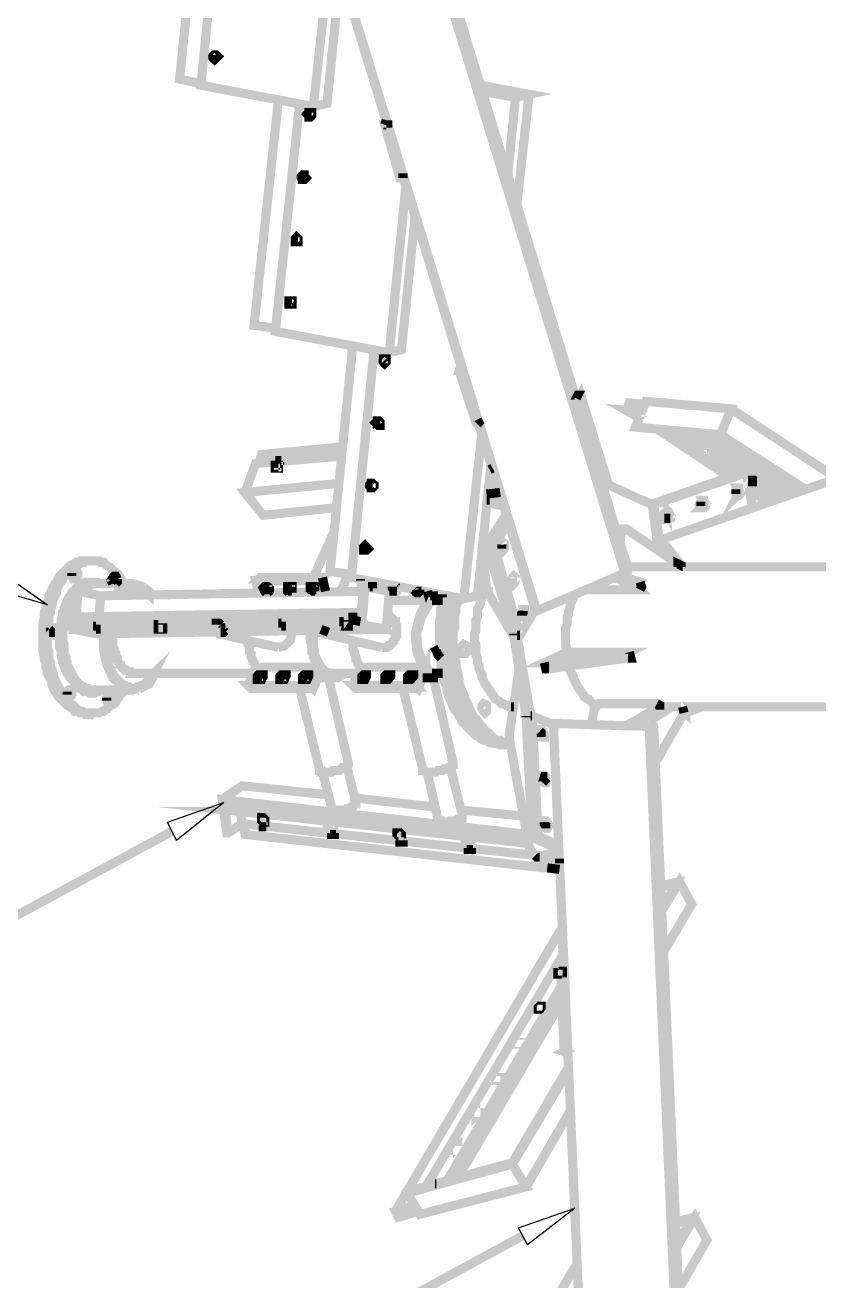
# Model space of a CAD drawing. Extents: x 0.1 to 11.6, y 0.3 to 16.2.
# Drawn here: x 3.926 to 4.796, y 5.844 to 7.221 of the extents above; entities that cross this region are included whole.
import ezdxf

# ---------------------------------------------------------------- set-up
doc = ezdxf.new("R2010")
doc.units = 0
doc.header["$MEASUREMENT"] = 0

msp = doc.modelspace()

# ---------------------------------------------------------------- linework, layer by layer
at = {"color": 0, "const_width": 0.01}
for points in [[(4.58333, 6.62001), (4.48665, 6.57835), (3.97, 8.26665)], [(4.48665, 6.57835), (4.48503, 6.58003), (3.97, 8.26665)], [(4.33501, 7.43164), (4.58333, 6.62001), (4.58501, 6.62001), (4.58664, 6.62169), (4.58664, 6.62332), (4.58664, 6.625), (4.34, 7.43332)], [(4.11833, 7.15668), (4.095, 7.16168), (4.12001, 7.40831)], [(4.24164, 7.13167), (4.11833, 7.155), (4.14333, 7.405)], [(4.27165, 7.28168), (4.25667, 7.13499), (4.24164, 7.13167), (4.26167, 7.31332)], [(4.13499, 7.18332), (4.13499, 7.185), (4.13336, 7.185), (4.13336, 7.18668), (4.13336, 7.18832)], [(4.13667, 7.185), (4.13336, 7.18668)], [(4.42503, 7.155), (4.47835, 7.14501), (4.46332, 7.14165), (4.42665, 7.14833)], [(4.47835, 7.14501), (4.465, 7.02501)], [(4.19997, 6.88835), (4.17665, 6.89165), (4.20335, 7.13835)], [(4.32497, 6.86165), (4.19997, 6.88499), (4.22667, 7.13499)], [(4.46332, 7.14165), (4.45503, 7.05664)], [(4.23833, 7.12001), (4.23833, 7.12169), (4.23665, 7.12169), (4.23665, 7.12332), (4.23665, 7.125), (4.23833, 7.125)], [(4.24001, 7.12169), (4.23665, 7.12169)], [(4.32167, 7.11664), (4.31999, 7.11165)], [(4.32335, 7.10835), (4.32335, 7.11165), (4.32167, 7.11165)], [(4.23167, 7.05165), (4.22999, 7.05165), (4.22999, 7.05333), (4.22999, 7.05501), (4.22999, 7.05664)], [(4.23335, 7.05333), (4.22999, 7.05333)], [(4.34, 7.05333), (4.34, 7.05501), (4.34, 7.05832)], [(4.35335, 7.01167), (4.33832, 6.86501), (4.32497, 6.86165), (4.34332, 7.04497)], [(4.22499, 6.98335), (4.22331, 6.98335), (4.22331, 6.98503), (4.22331, 6.98665), (4.22331, 6.98833)], [(4.22499, 6.98503), (4.22331, 6.98503)], [(4.21832, 6.91499), (4.21669, 6.91499), (4.215, 6.91499), (4.215, 6.91667), (4.215, 6.91835), (4.21669, 6.91835)], [(4.21832, 6.91499), (4.215, 6.91667)], [(4.28331, 6.61833), (4.25999, 6.62169), (4.285, 6.87001)], [(4.40668, 6.83832), (4.405, 6.84332), (4.405, 6.84169), (4.40169, 6.84169), (4.40332, 6.84668)], [(4.40668, 6.59169), (4.28331, 6.61501), (4.30832, 6.86501)], [(4.32167, 6.85167), (4.31999, 6.85167), (4.31999, 6.85335), (4.31836, 6.85335), (4.31999, 6.85499)], [(4.32167, 6.85167), (4.31999, 6.85335)], [(4.405, 6.84169), (4.42165, 6.78331), (4.41997, 6.785), (4.40169, 6.84169)], [(4.62332, 6.65668), (5.18001, 6.84999)], [(4.535, 6.815), (4.53168, 6.815), (4.53, 6.81168), (4.53168, 6.815), (4.52832, 6.815)], [(4.56, 6.71164), (4.565, 6.71832), (4.535, 6.815), (4.53168, 6.80832)], [(4.60167, 6.79665), (4.58501, 6.79833), (4.59999, 6.78999)], [(4.58501, 6.79833), (4.58832, 6.80664), (4.60499, 6.80501)], [(4.81668, 6.72331), (4.69997, 6.80003)], [(4.31332, 6.78168), (4.31332, 6.78331), (4.31168, 6.78331), (4.31168, 6.785), (4.31168, 6.78668), (4.31332, 6.78668)], [(4.42165, 6.78331), (4.42333, 6.785), (4.42165, 6.78836)], [(4.315, 6.78331), (4.31168, 6.78331)], [(4.43668, 6.74164), (4.42165, 6.595), (4.40668, 6.59169), (4.42665, 6.77501)], [(4.595, 6.78), (4.59668, 6.78), (4.68832, 6.77165), (4.78, 6.71164)], [(4.61833, 6.77832), (4.69835, 6.72499)], [(4.63167, 6.77669), (4.70665, 6.72835)], [(4.75836, 6.70503), (4.65169, 6.77501)], [(4.77165, 6.70833), (4.67165, 6.77333)], [(4.78168, 6.71164), (4.68832, 6.77165)], [(4.27333, 6.75836), (4.185, 6.75), (4.18164, 6.74001)], [(4.27333, 6.74832), (4.17833, 6.74001), (4.16667, 6.70833)], [(4.20167, 6.73503), (4.20167, 6.73665), (4.20335, 6.73665)], [(4.20665, 6.74333), (4.20503, 6.74333), (4.20503, 6.74164)], [(4.435, 6.73335), (4.43832, 6.73503)], [(4.61165, 6.69499), (4.71164, 6.72999), (4.715, 6.72999), (4.61333, 6.69499), (4.565, 6.71669)], [(4.61501, 6.69499), (4.71669, 6.72999), (4.715, 6.72999), (4.61333, 6.69499)], [(4.72331, 6.69168), (4.71669, 6.72999)], [(4.26665, 6.69168), (4.18668, 6.68332), (4.16667, 6.70833), (4.27001, 6.71832)], [(4.30664, 6.71332), (4.30501, 6.71332), (4.30501, 6.715), (4.30501, 6.71669), (4.30501, 6.71832), (4.30664, 6.71832)], [(4.71832, 6.72), (4.74832, 6.69997)], [(4.30832, 6.715), (4.30501, 6.715)], [(4.44667, 6.70833), (4.43164, 6.70665)], [(4.70503, 6.70665), (4.70503, 6.70833), (4.70503, 6.71001), (4.70503, 6.71164)], [(4.72, 6.71001), (4.74001, 6.69835)], [(4.43164, 6.69997), (4.43332, 6.69997), (4.435, 6.69997)], [(4.43164, 6.69667), (4.43332, 6.69667), (4.45167, 6.69336)], [(4.44997, 6.69835), (4.435, 6.69997), (4.43332, 6.69667)], [(4.62332, 6.64333), (4.61501, 6.69499), (4.61333, 6.69499)], [(4.62001, 6.64501), (4.61333, 6.69499)], [(4.66667, 6.69336), (4.66667, 6.69499), (4.66667, 6.69667), (4.66667, 6.69835)], [(4.43164, 6.65001), (4.45335, 6.685)], [(4.44, 6.64833), (4.43668, 6.64833), (4.45503, 6.68001), (4.43668, 6.64833), (4.465, 6.55333), (4.465, 6.55165), (4.46669, 6.55165)], [(4.45503, 6.67665), (4.44, 6.64833), (4.46832, 6.55165), (4.48503, 6.58003)], [(4.62668, 6.68001), (4.62831, 6.68001), (4.62831, 6.68164), (4.62831, 6.68332), (4.62831, 6.685)], [(4.26497, 6.66667), (4.24164, 6.61501)], [(4.64165, 6.62999), (4.58501, 6.66835), (4.58003, 6.66835), (4.57835, 6.655)], [(4.58501, 6.66835), (4.58664, 6.66667), (4.64501, 6.62831)], [(4.30003, 6.64501), (4.29833, 6.64501), (4.29833, 6.64665), (4.29833, 6.64833), (4.29833, 6.65001)], [(4.46164, 6.55003), (4.43332, 6.59831), (4.43332, 6.59999), (4.43164, 6.59999), (4.43164, 6.60167), (4.43164, 6.60335), (4.42665, 6.64833)], [(4.64665, 6.62668), (4.62332, 6.65668), (4.62169, 6.655), (4.63997, 6.63167)], [(4.30165, 6.64665), (4.29833, 6.64665)], [(3.99832, 6.63336), (3.99333, 6.63336), (3.99164, 6.63336), (3.99001, 6.63336), (3.98665, 6.63336), (3.98503, 6.63167), (3.98167, 6.63167), (3.97999, 6.62999), (3.97835, 6.62999), (3.97499, 6.62831), (3.97331, 6.62668), (3.97168, 6.625), (3.97, 6.62332), (3.96669, 6.62001), (3.965, 6.61833), (3.96332, 6.61664), (3.96164, 6.61333), (3.96001, 6.61003), (3.95833, 6.60835), (3.95665, 6.60499), (3.95503, 6.60167), (3.95335, 6.59831), (3.95167, 6.595), (3.95167, 6.59169), (3.94997, 6.58832), (3.94835, 6.58501), (3.94835, 6.58003), (3.94667, 6.57667), (3.94667, 6.57335), (3.94667, 6.56999), (3.94499, 6.565), (3.94499, 6.56168), (3.94499, 6.55664), (3.94499, 6.55333), (3.94499, 6.54833), (3.94499, 6.54497), (3.94499, 6.54167), (3.94499, 6.53668), (3.94499, 6.53331), (3.94667, 6.52832), (3.94667, 6.52501), (3.94835, 6.52165), (3.94835, 6.51665), (3.94997, 6.51335), (3.94997, 6.50999), (3.95167, 6.50667), (3.95335, 6.50331), (3.95503, 6.5), (3.95503, 6.49669), (3.95665, 6.49333), (3.95833, 6.49001), (3.96001, 6.48833), (3.96164, 6.48503), (3.96332, 6.48335), (3.96669, 6.47999), (3.96832, 6.47835), (3.97, 6.47667), (3.97168, 6.47499), (3.97499, 6.47331), (3.97667, 6.47168), (3.97835, 6.47), (3.97999, 6.46832), (3.98335, 6.46832), (3.98503, 6.46669), (3.98833, 6.46669), (3.99001, 6.46669), (3.99164, 6.465), (3.99333, 6.465), (3.99832, 6.465)], [(4.03331, 6.60835), (4.03168, 6.61165), (4.03, 6.61501), (4.02832, 6.61664), (4.02669, 6.62001), (4.02333, 6.62169), (4.02165, 6.62332), (4.02001, 6.625), (4.01833, 6.62668), (4.01497, 6.62831), (4.01335, 6.62999), (4.01167, 6.63167), (4.00836, 6.63167), (4.00667, 6.63336), (4.00331, 6.63336), (4.00168, 6.63336), (4, 6.63336), (3.99669, 6.63336), (3.99501, 6.63336), (3.99164, 6.63336), (3.99001, 6.63167), (3.98833, 6.63167), (3.98503, 6.62999), (3.98335, 6.62999), (3.98167, 6.62831), (3.97835, 6.62668), (3.97667, 6.625), (3.97499, 6.62332), (3.97331, 6.62001), (3.97, 6.61833), (3.96832, 6.61664), (3.96669, 6.61333), (3.965, 6.61003), (3.96332, 6.60835), (3.96164, 6.60499), (3.96001, 6.60167), (3.96001, 6.59831), (3.95833, 6.595), (3.95665, 6.59169), (3.95503, 6.58832), (3.95503, 6.58501), (3.95335, 6.58003), (3.95335, 6.57667), (3.95167, 6.57335), (3.95167, 6.56999), (3.95167, 6.565), (3.94997, 6.56168), (3.94997, 6.55664), (3.94997, 6.55333), (3.94997, 6.54833), (3.94997, 6.54497), (3.94997, 6.54167), (3.94997, 6.53668), (3.95167, 6.53331), (3.95167, 6.52832), (3.95167, 6.52501), (3.95335, 6.52165), (3.95335, 6.51665), (3.95503, 6.51335), (3.95665, 6.50999), (3.95665, 6.50667), (3.95833, 6.50331), (3.96001, 6.5), (3.96164, 6.49669), (3.96332, 6.49333), (3.965, 6.49001), (3.96669, 6.48833), (3.96832, 6.48503), (3.97, 6.48335), (3.97168, 6.47999), (3.97331, 6.47835), (3.97499, 6.47667), (3.97835, 6.47499), (3.97999, 6.47331), (3.98167, 6.47168), (3.98335, 6.47), (3.98665, 6.46832), (3.98833, 6.46832), (3.99164, 6.46669), (3.99333, 6.46669), (3.99501, 6.46669), (3.99832, 6.465), (4, 6.46669), (4.00331, 6.46669), (4.00499, 6.46669), (4.00667, 6.46669), (4.00999, 6.46832), (4.01167, 6.46832), (4.01335, 6.47), (4.01665, 6.47168), (4.01833, 6.47331), (4.02001, 6.47499), (4.02333, 6.47667), (4.02501, 6.47835), (4.02669, 6.48167), (4.02832, 6.48335), (4.03, 6.48665), (4.03168, 6.48833), (4.03331, 6.49164)], [(3.97667, 6.61664), (3.97667, 6.61833), (3.97667, 6.62001)], [(5.31168, 6.62668), (4.58664, 6.62668)], [(4.64165, 6.62668), (4.64165, 6.62999), (4.64501, 6.62831), (4.64501, 6.62668)], [(4.00999, 6.49164), (4.00836, 6.49164), (4.00667, 6.49001), (4.00499, 6.49001), (4.00168, 6.48833), (4, 6.48833), (3.99832, 6.48833), (3.99669, 6.48833), (3.99501, 6.49001), (3.99164, 6.49001), (3.99001, 6.49001), (3.98833, 6.49164), (3.98665, 6.49333), (3.98503, 6.49333), (3.98335, 6.49501), (3.98167, 6.49669), (3.97999, 6.49832), (3.97835, 6.50168), (3.97667, 6.50331), (3.97499, 6.50499), (3.97331, 6.50836), (3.97168, 6.50999), (3.97, 6.51335), (3.97, 6.51665), (3.96832, 6.51833), (3.96669, 6.52165), (3.96669, 6.52501), (3.965, 6.52832), (3.965, 6.53168), (3.965, 6.535), (3.96332, 6.53836), (3.96332, 6.54167), (3.96332, 6.54497), (3.96332, 6.54833), (3.96332, 6.55165), (3.96332, 6.55664), (3.96332, 6.56), (3.965, 6.56332), (3.965, 6.56668), (3.965, 6.56999), (3.96669, 6.57335), (3.96669, 6.57667), (3.96832, 6.57835), (3.96832, 6.58165), (3.97, 6.58501), (3.97168, 6.58832), (3.97168, 6.59), (3.97331, 6.59332), (3.97499, 6.595), (3.97667, 6.59831), (3.97835, 6.59999), (3.97999, 6.60167), (3.98167, 6.60335), (3.98335, 6.60499), (3.98503, 6.60667), (3.98665, 6.60835), (3.99001, 6.60835), (3.99164, 6.61003), (3.99333, 6.61003), (3.99501, 6.61003), (3.99669, 6.61003), (3.99832, 6.61003), (4.00168, 6.61003), (4.00331, 6.61003), (4.00499, 6.61003), (4.00667, 6.60835), (4.00836, 6.60835), (4.00999, 6.60835)], [(4.04497, 6.60835), (4.00168, 6.60835), (4, 6.60835), (3.99832, 6.60835), (3.99669, 6.60667), (3.99333, 6.60667), (3.99164, 6.60667), (3.99001, 6.60499), (3.98833, 6.60335), (3.98665, 6.60167), (3.98503, 6.59999), (3.98335, 6.59999)], [(4.02669, 6.61333), (4.02501, 6.61664), (4.02333, 6.61664), (4.02165, 6.61501), (4.02001, 6.61165), (4.02165, 6.60835)], [(4.02001, 6.61003), (4.02165, 6.61165), (4.02001, 6.61333)], [(4.065, 6.59668), (4.05501, 6.60499), (4.04335, 6.60835), (4.03168, 6.60499), (4.02333, 6.595)], [(4.02501, 6.60835), (4.02669, 6.61003), (4.02669, 6.61165), (4.02669, 6.61333)], [(4.18164, 6.59831), (4.17833, 6.61165), (4.24832, 6.61165)], [(4.25, 6.59999), (4.24832, 6.61165), (4.25, 6.61333), (4.18164, 6.61333), (4.17833, 6.61165)], [(4.25168, 6.61501), (4.25499, 6.59999)], [(4.27165, 6.59999), (4.28, 6.61833)], [(4.29665, 6.59999), (4.29335, 6.61165), (4.29665, 6.61165)], [(4.29335, 6.61165), (4.29335, 6.61333)], [(4.57167, 6.61501), (4.59668, 6.60499), (4.59999, 6.61003), (4.57835, 6.61664)], [(4.59999, 6.60167), (4.60167, 6.60499), (4.59999, 6.61003)], [(3.98167, 6.59668), (3.97999, 6.595), (3.97835, 6.59332), (3.97667, 6.59), (3.97499, 6.58832), (3.97499, 6.58501), (3.97331, 6.58333), (3.97168, 6.58003), (3.97168, 6.57667), (3.97, 6.57335), (3.97, 6.57167), (3.96832, 6.56836), (3.96832, 6.565), (3.96832, 6.56168), (3.96832, 6.55832), (3.96669, 6.55501), (3.96669, 6.55165), (3.96669, 6.54833), (3.96669, 6.54497), (3.96832, 6.54167), (3.96832, 6.53836), (3.96832, 6.535), (3.96832, 6.53168), (3.97, 6.52832), (3.97, 6.52501), (3.97168, 6.52165), (3.97168, 6.51833), (3.97331, 6.51665), (3.97499, 6.51335), (3.97667, 6.50999), (3.97667, 6.50836), (3.97835, 6.50667), (3.97999, 6.50331), (3.98167, 6.50168), (3.98335, 6.5), (3.98503, 6.49832), (3.98665, 6.49669), (3.98833, 6.49501), (3.99001, 6.49501), (3.99164, 6.49333), (3.99501, 6.49333), (3.99669, 6.49164), (3.99832, 6.49164), (4, 6.49164), (4.00168, 6.49164), (4.04497, 6.49164)], [(4.285, 6.56836), (3.97168, 6.56332), (3.97331, 6.57167), (4.285, 6.57667), (4.29497, 6.57497), (4.29497, 6.57667), (3.98167, 6.57167), (3.98335, 6.59999), (4.00836, 6.595)], [(3.97168, 6.56332), (3.98167, 6.56168), (4.29335, 6.56668), (4.29665, 6.60499), (4.29833, 6.60499), (4.29497, 6.56332), (3.97835, 6.55832), (3.97835, 6.56168)], [(3.98335, 6.59999), (3.98167, 6.59999), (3.97999, 6.57167)], [(4.29665, 6.59999), (4.00836, 6.595), (4.00667, 6.57167)], [(4.19, 6.60499), (4.18832, 6.60499), (4.18668, 6.60335), (4.18832, 6.59999), (4.19, 6.59831)], [(4.19168, 6.59831), (4.19336, 6.59999), (4.19336, 6.60335), (4.19168, 6.60499), (4.19, 6.60499)], [(4.19336, 6.60167), (4.19168, 6.60167), (4.19168, 6.60335), (4.19168, 6.60499)], [(4.215, 6.60499), (4.21332, 6.60499), (4.21332, 6.60335), (4.21332, 6.59999), (4.215, 6.59831)], [(4.21832, 6.59831), (4.21832, 6.59999), (4.21832, 6.60167), (4.21832, 6.60335), (4.21832, 6.60499), (4.21669, 6.60499), (4.215, 6.60499)], [(4.21832, 6.60167), (4.21669, 6.60167), (4.21669, 6.60335), (4.21669, 6.60499)], [(4.24001, 6.60499), (4.23833, 6.60499), (4.23833, 6.60335), (4.23833, 6.60167), (4.24001, 6.59999)], [(4.24333, 6.59999), (4.24333, 6.60167), (4.24333, 6.60499), (4.24001, 6.60499)], [(4.24501, 6.60167), (4.24333, 6.60167), (4.24164, 6.60335), (4.24164, 6.60499)], [(4.29497, 6.56332), (4.32167, 6.55832), (4.32497, 6.59999), (4.29833, 6.60499)], [(4.30664, 6.60335), (4.30664, 6.60499), (4.30501, 6.60499), (4.30333, 6.60499), (4.30165, 6.60499)], [(4.30333, 6.60499), (4.30501, 6.60499)], [(4.30501, 6.60499), (4.30664, 6.60499)], [(4.32335, 6.59), (4.36664, 6.59), (4.36501, 6.59999)], [(4.33333, 6.60167), (4.33165, 6.60167), (4.33165, 6.60335), (4.33003, 6.60335), (4.33003, 6.60499)], [(4.35167, 6.60167), (4.35335, 6.59999), (4.35499, 6.59831), (4.35667, 6.59831), (4.35835, 6.59999), (4.35835, 6.60167)], [(4.37001, 6.59831), (4.37169, 6.59169), (4.37332, 6.59332), (4.375, 6.59332), (4.37668, 6.59332), (4.37831, 6.595), (4.37999, 6.595), (4.38167, 6.595), (4.38336, 6.59332), (4.38499, 6.59332)], [(4.37831, 6.595), (4.37001, 6.595)], [(4.38499, 6.59668), (4.38336, 6.59169), (4.38336, 6.58664), (4.38167, 6.58333), (4.38167, 6.57835), (4.38167, 6.57335), (4.37999, 6.56836), (4.37999, 6.56332), (4.37999, 6.55832), (4.37999, 6.55501), (4.37999, 6.55003), (4.37999, 6.54497), (4.37999, 6.53999), (4.37999, 6.535), (4.37999, 6.53), (4.38167, 6.52501), (4.38167, 6.52001), (4.38167, 6.51665), (4.38336, 6.51167), (4.38499, 6.50667), (4.38499, 6.50168), (4.38667, 6.49832), (4.38835, 6.49333), (4.38835, 6.49001), (4.38997, 6.48503), (4.39165, 6.48167), (4.39333, 6.47835), (4.39501, 6.47331), (4.39665, 6.47), (4.40001, 6.46669), (4.40169, 6.46332), (4.40332, 6.46001), (4.405, 6.45665), (4.40831, 6.45503), (4.41, 6.45167), (4.41336, 6.44835), (4.41499, 6.44667), (4.41667, 6.44499), (4.41997, 6.44168), (4.42333, 6.44), (4.42503, 6.43832), (4.42833, 6.43668), (4.43001, 6.43668), (4.43332, 6.435), (4.43668, 6.43332), (4.43832, 6.43332), (4.44168, 6.43332), (4.44499, 6.43164), (4.44667, 6.43164), (4.45665, 6.43164), (4.45833, 6.43164)], [(4.38336, 6.59332), (4.38336, 6.59668)], [(4.40001, 6.59332), (4.40001, 6.59169), (4.40001, 6.58832), (4.39833, 6.58333), (4.39833, 6.57835), (4.39665, 6.57335), (4.39665, 6.56999), (4.39665, 6.565), (4.39665, 6.56), (4.39501, 6.55501), (4.39501, 6.55003), (4.39501, 6.54497), (4.39501, 6.53999), (4.39665, 6.535), (4.39665, 6.53), (4.39665, 6.52669), (4.39833, 6.52165), (4.39833, 6.51665), (4.40001, 6.51167), (4.40001, 6.50836), (4.40169, 6.50331), (4.40169, 6.49832), (4.40332, 6.49501), (4.405, 6.49001), (4.40668, 6.48665), (4.40831, 6.48167), (4.41, 6.47835), (4.41168, 6.47499), (4.41336, 6.47), (4.41499, 6.46669), (4.41667, 6.46332), (4.41997, 6.46001), (4.42165, 6.45833), (4.42333, 6.45503), (4.42665, 6.45167), (4.42833, 6.44997), (4.43001, 6.44667), (4.43332, 6.44499), (4.435, 6.44336), (4.43832, 6.44), (4.44, 6.43832), (4.44336, 6.43668), (4.44667, 6.43668), (4.44835, 6.435), (4.45167, 6.43332), (4.45503, 6.43332), (4.45665, 6.43332), (4.45833, 6.43332)], [(4.43164, 6.60335), (4.43164, 6.60167), (4.43001, 6.59999), (4.42833, 6.59668), (4.42665, 6.59332), (4.42503, 6.59), (4.42503, 6.58664), (4.42333, 6.58333), (4.42165, 6.58003), (4.42165, 6.57497), (4.42165, 6.57167), (4.41997, 6.56836), (4.41997, 6.565), (4.41997, 6.56), (4.41997, 6.55664), (4.41835, 6.55333), (4.41835, 6.54833), (4.41835, 6.54497), (4.41997, 6.54167), (4.41997, 6.53668), (4.41997, 6.53331), (4.41997, 6.53), (4.42165, 6.52669), (4.42165, 6.52165), (4.42333, 6.51833), (4.42333, 6.51497), (4.42503, 6.51167), (4.42665, 6.50836), (4.42665, 6.50499), (4.42833, 6.50168), (4.43001, 6.49832), (4.43164, 6.49669), (4.43332, 6.49333), (4.435, 6.49164), (4.43668, 6.48833), (4.43832, 6.48665), (4.44, 6.48335), (4.44168, 6.48167), (4.44499, 6.47999), (4.44667, 6.47835), (4.44835, 6.47667), (4.44997, 6.47667), (4.45335, 6.47499), (4.45503, 6.47499), (4.45665, 6.47331), (4.46001, 6.47331), (4.46164, 6.47331)], [(4.52001, 6.53168), (4.52001, 6.53668), (4.51833, 6.53999), (4.51833, 6.54335), (4.51833, 6.54833), (4.51833, 6.55165), (4.51833, 6.55501), (4.51833, 6.56), (4.52001, 6.56332), (4.52001, 6.56668), (4.52001, 6.57167), (4.52165, 6.57497), (4.52165, 6.57835), (4.52333, 6.58165), (4.52333, 6.58501), (4.52501, 6.58832), (4.52669, 6.59169), (4.52669, 6.595), (4.52669, 6.59668)], [(4.54167, 6.60167), (4.59999, 6.60167), (4.59668, 6.60499)], [(4.36664, 6.59), (4.35835, 6.57335), (4.35335, 6.55333), (4.35499, 6.535), (4.36165, 6.51665)], [(4.38499, 6.50667), (4.37668, 6.50499), (4.37001, 6.50836), (4.36501, 6.51335), (4.35667, 6.49333), (4.35499, 6.49501), (4.36501, 6.51665), (4.35667, 6.535), (4.35499, 6.55333), (4.36003, 6.57167), (4.37001, 6.58832), (4.37668, 6.59), (4.38336, 6.59)], [(4.38336, 6.59), (4.37169, 6.59)], [(4.13997, 6.56332), (4.13835, 6.565), (4.13667, 6.565), (4.13499, 6.565), (4.13499, 6.56332), (4.13499, 6.565)], [(4.20665, 6.565), (4.20503, 6.565), (4.20335, 6.565)], [(4.27501, 6.56668), (4.27333, 6.56668), (4.27165, 6.56668), (4.27001, 6.56668), (4.27165, 6.56668)], [(4.29335, 6.56668), (4.285, 6.56836), (4.285, 6.57667)], [(4.31668, 6.53836), (4.31836, 6.53836), (4.31999, 6.53836), (4.32167, 6.53836), (4.32335, 6.53999), (4.32497, 6.53999), (4.32667, 6.54167), (4.32835, 6.54335), (4.33003, 6.54497), (4.33003, 6.54665), (4.33165, 6.54833), (4.33165, 6.55003), (4.33165, 6.55165), (4.33165, 6.55333), (4.33333, 6.55333), (4.33333, 6.55664), (4.33333, 6.55832), (4.33333, 6.56), (4.33333, 6.56168), (4.33165, 6.56332), (4.33165, 6.56668), (4.33003, 6.56668), (4.33003, 6.56836), (4.32835, 6.56999), (4.32667, 6.57167), (4.32497, 6.57167), (4.32167, 6.57167)], [(3.95167, 6.55501), (3.95335, 6.55501), (3.95335, 6.55664), (3.95167, 6.55832)], [(3.97835, 6.55832), (4.00331, 6.55333), (4.32167, 6.55832)], [(4.00331, 6.56168), (4.00168, 6.56168), (4, 6.56168)], [(4.01167, 6.55333), (4.01167, 6.535), (4.01497, 6.52001), (4.02165, 6.50499), (4.03168, 6.49669), (4.04167, 6.49164), (4.05165, 6.49333), (4.06168, 6.49832), (4.06836, 6.50999)], [(4.02165, 6.55333), (4.02165, 6.55165), (4.02165, 6.55003), (4.02165, 6.54665), (4.02165, 6.54335), (4.02165, 6.54167), (4.02165, 6.53836), (4.02333, 6.53668), (4.02333, 6.53331), (4.02501, 6.53168), (4.02501, 6.52832), (4.02669, 6.52669), (4.02669, 6.52333), (4.02832, 6.52165), (4.03, 6.52001), (4.03, 6.51833), (4.03168, 6.51665), (4.03331, 6.51497), (4.035, 6.51335), (4.03668, 6.51335), (4.03836, 6.51167), (4.03999, 6.51167), (4.03999, 6.50999), (4.04167, 6.50999), (4.04335, 6.50999), (4.04497, 6.50999), (4.17665, 6.50999)], [(4.07167, 6.56332), (4.06999, 6.56332), (4.06836, 6.56332), (4.06668, 6.56332), (4.06836, 6.56332)], [(4.13499, 6.55501), (4.13667, 6.55501), (4.13835, 6.55333), (4.13997, 6.55333), (4.14165, 6.55333), (4.14333, 6.55333), (4.14501, 6.55333), (4.14665, 6.55501), (4.14833, 6.55501), (4.14833, 6.55664)], [(4.13835, 6.55333), (4.20335, 6.53836)], [(4.13997, 6.55501), (4.14165, 6.55501), (4.14333, 6.55501), (4.14501, 6.55664)], [(4.14333, 6.55664), (4.14501, 6.55501)], [(4.20335, 6.53836), (4.21001, 6.53999), (4.21669, 6.54665), (4.21832, 6.55664)], [(4.27669, 6.50999), (4.26833, 6.50499), (4.25836, 6.50667), (4.25, 6.51335), (4.24164, 6.49333), (4.24001, 6.49501), (4.25, 6.51665), (4.24001, 6.49501), (4.23833, 6.49669), (4.24669, 6.51665), (4.24669, 6.51833), (4.24501, 6.52165), (4.24333, 6.52333), (4.24333, 6.52501), (4.24164, 6.52832), (4.24164, 6.53168), (4.24001, 6.53331), (4.24001, 6.53668), (4.24001, 6.53999), (4.24001, 6.54167), (4.23833, 6.54497), (4.23833, 6.54833), (4.23833, 6.55165), (4.23833, 6.55501), (4.24001, 6.55664), (4.24001, 6.55832)], [(4.24164, 6.55832), (4.24164, 6.54335), (4.24333, 6.53), (4.25, 6.51665), (4.25499, 6.51167), (4.26335, 6.50836), (4.27165, 6.50999)], [(4.24669, 6.55832), (4.24832, 6.55664), (4.24832, 6.55501), (4.25, 6.55501), (4.25168, 6.55501), (4.25331, 6.55333), (4.25499, 6.55333), (4.25667, 6.55333), (4.25836, 6.55333), (4.25999, 6.55501), (4.26167, 6.55501), (4.26335, 6.55501), (4.26497, 6.55664), (4.26497, 6.55832)], [(4.25, 6.55832), (4.25836, 6.55501)], [(4.25, 6.55832), (4.25, 6.55664), (4.25168, 6.55664), (4.25331, 6.55664), (4.25499, 6.55501), (4.25667, 6.55501), (4.25836, 6.55664), (4.25999, 6.55664), (4.26167, 6.55664), (4.26335, 6.55832)], [(4.25331, 6.55333), (4.31668, 6.53836)], [(4.46164, 6.55333), (4.46164, 6.55165)], [(4.46832, 6.55165), (4.465, 6.55165)], [(4.16997, 6.54665), (4.16997, 6.54497), (4.16997, 6.54167), (4.17165, 6.53999), (4.17165, 6.53668), (4.17165, 6.53331), (4.17333, 6.53168), (4.17333, 6.52832), (4.17503, 6.52501), (4.17503, 6.52333), (4.17665, 6.52165), (4.17833, 6.51833), (4.17833, 6.51665), (4.24669, 6.51665)], [(4.35335, 6.49669), (4.285, 6.49669), (4.28668, 6.49501), (4.35499, 6.49501), (4.35335, 6.49669), (4.36165, 6.51665), (4.29335, 6.51665), (4.29167, 6.51833), (4.28999, 6.52165), (4.28999, 6.52333), (4.28836, 6.52501), (4.28836, 6.52832), (4.28668, 6.53168), (4.28668, 6.53331), (4.285, 6.53668), (4.285, 6.53999), (4.285, 6.54167), (4.285, 6.54497), (4.285, 6.54665)], [(4.35667, 6.49333), (4.28836, 6.49333), (4.28668, 6.49501), (4.35499, 6.49501), (4.36501, 6.51665), (4.36501, 6.51497), (4.36664, 6.51335), (4.36833, 6.51335), (4.37001, 6.51167), (4.37169, 6.50999), (4.37332, 6.50999), (4.375, 6.50836), (4.37668, 6.50836), (4.37831, 6.50836), (4.37999, 6.50836), (4.38167, 6.50836), (4.38336, 6.50999)], [(4.37999, 6.53668), (4.37668, 6.535), (4.37999, 6.53)], [(4.37668, 6.535), (4.37831, 6.53), (4.38167, 6.52669)], [(4.5, 6.52165), (4.5, 6.51497), (4.58664, 6.52669), (4.58501, 6.53168)], [(4.58664, 6.52669), (4.59, 6.52669), (4.58832, 6.53331)], [(4.16997, 6.49669), (4.17833, 6.51665)], [(4.25836, 6.50999), (4.28999, 6.50999)], [(4.285, 6.49669), (4.29335, 6.51665)], [(4.37169, 6.50999), (4.38336, 6.50999)], [(4.46832, 6.50999), (4.46669, 6.50999), (4.45665, 6.44336), (4.45665, 6.44168), (4.45665, 6.44), (4.45665, 6.43832), (4.47835, 6.31999), (4.48167, 6.31332), (4.48665, 6.31), (4.49333, 6.31)], [(4.5, 6.51497), (4.49669, 6.51497), (4.49501, 6.52165)], [(4.55333, 6.47499), (4.55165, 6.47499), (4.54833, 6.47667), (4.54665, 6.47835), (4.54497, 6.47999), (4.54335, 6.48167), (4.53999, 6.48335), (4.53836, 6.48503), (4.53668, 6.48833), (4.535, 6.49001), (4.53331, 6.49333), (4.53168, 6.49501), (4.53, 6.49832), (4.52832, 6.50168), (4.52669, 6.50499), (4.52669, 6.50667), (4.52501, 6.50999), (4.52333, 6.51335), (4.52333, 6.51833)], [(4.23833, 6.49669), (4.16997, 6.49669), (4.17165, 6.49501), (4.24001, 6.49501), (4.17165, 6.49501), (4.17333, 6.49333), (4.24164, 6.49333)], [(4.22667, 6.49333), (4.24832, 6.405), (4.24832, 6.40332), (4.25, 6.40332), (4.25, 6.40169), (4.25168, 6.40169), (4.25331, 6.40169), (4.25499, 6.40169), (4.25667, 6.40169), (4.25836, 6.40169), (4.25999, 6.40169), (4.26167, 6.40169), (4.26335, 6.40332), (4.26497, 6.40332), (4.26665, 6.40332), (4.27001, 6.40332), (4.27165, 6.405), (4.27333, 6.40668), (4.27501, 6.40668), (4.27669, 6.40668), (4.27832, 6.40831), (4.28, 6.41), (4.28, 6.41168), (4.25836, 6.50499)], [(4.24669, 6.50499), (4.26497, 6.50499)], [(4.34, 6.49333), (4.36165, 6.405), (4.36165, 6.40332), (4.36333, 6.40332), (4.36501, 6.40169), (4.36664, 6.40169), (4.36833, 6.40169), (4.37001, 6.40169), (4.37169, 6.40169), (4.37332, 6.40169), (4.375, 6.40169), (4.37668, 6.40169), (4.37831, 6.40332), (4.37999, 6.40332), (4.38167, 6.40332), (4.38336, 6.40332), (4.38499, 6.405), (4.38667, 6.405), (4.38835, 6.405), (4.38997, 6.40668), (4.39165, 6.40831), (4.39333, 6.40831), (4.39333, 6.41), (4.39501, 6.41), (4.39501, 6.41168), (4.37332, 6.50499)], [(4.36165, 6.50499), (4.37831, 6.50499)], [(3.97168, 6.48665), (3.97168, 6.48833), (3.97168, 6.49001)], [(4.01497, 6.47999), (4.01497, 6.48167), (4.01497, 6.48335)], [(4.45833, 6.47331), (4.46164, 6.47331)], [(4.45833, 6.47331), (4.46001, 6.47331)], [(4.54665, 6.45335), (4.55003, 6.47168), (4.55501, 6.47667), (4.61833, 6.47667), (4.61833, 6.47168), (4.58333, 6.45167)], [(4.58832, 6.45167), (4.62169, 6.47), (4.61833, 6.47168)], [(4.63499, 6.47331), (4.61664, 6.46164), (4.61165, 6.46164), (4.61003, 6.46332)], [(4.61664, 6.41168), (4.64833, 6.46669), (4.64833, 6.46832)], [(4.62169, 6.47), (4.62169, 6.47499), (4.61833, 6.47667)], [(4.62169, 6.47331), (5.31168, 6.47331)], [(4.64833, 6.46669), (4.64665, 6.47331)], [(4.65001, 6.47331), (4.65001, 6.46669), (4.64833, 6.46832)], [(4.65001, 6.46669), (4.66835, 6.47331)], [(4.47999, 6.46332), (4.48503, 6.33165), (4.51167, 6.31999), (4.48503, 6.33165), (4.48833, 6.33165), (4.48167, 6.46332), (4.50499, 6.45335)], [(4.47499, 6.46332), (4.47499, 6.46164)], [(4.48167, 6.46332), (4.47999, 6.46332)], [(4.61003, 6.45167), (4.50499, 6.45503), (4.54497, 5.54497)], [(4.54497, 5.54497), (4.50499, 6.45335), (4.50499, 6.45503)], [(4.655, 5.54497), (4.61501, 6.44997), (4.61333, 6.44997), (4.61333, 6.45167), (4.61165, 6.45167), (4.61003, 6.45167), (4.65001, 5.54497)], [(4.25168, 6.40169), (4.26167, 6.36333), (4.26167, 6.36165), (4.26335, 6.36165), (4.26497, 6.36003), (4.26665, 6.36003), (4.26833, 6.36003), (4.27001, 6.36003), (4.27165, 6.36003), (4.27333, 6.36003), (4.27501, 6.36003), (4.27669, 6.36003), (4.27832, 6.36165), (4.28, 6.36165), (4.28168, 6.36165), (4.28331, 6.36333), (4.285, 6.36333), (4.28668, 6.36501), (4.28668, 6.36664), (4.28836, 6.36664), (4.28836, 6.36833), (4.27832, 6.40831)], [(4.36664, 6.40169), (4.37831, 6.34999), (4.37999, 6.34831), (4.38167, 6.34831), (4.38336, 6.34831), (4.38499, 6.34668), (4.38667, 6.34668), (4.38835, 6.34668), (4.38997, 6.34668), (4.39165, 6.34831), (4.39333, 6.34831), (4.39501, 6.34831), (4.39665, 6.34831), (4.39833, 6.34831), (4.40001, 6.34999), (4.40169, 6.34999), (4.40332, 6.35167), (4.405, 6.35167), (4.405, 6.35335), (4.405, 6.35499), (4.39165, 6.40831)], [(4.14165, 6.37169), (4.16336, 6.38667), (4.25836, 6.37668)], [(4.16336, 6.345), (4.14833, 6.33501), (4.14665, 6.33501), (4.14165, 6.37169), (4.47667, 6.33333)], [(4.28668, 6.37332), (4.375, 6.36333)], [(4.16667, 6.36501), (4.16835, 6.36165), (4.16336, 6.35835), (4.47835, 6.32497), (4.16336, 6.35835), (4.16168, 6.35835), (4.47835, 6.32335)], [(4.47667, 6.33165), (4.14333, 6.36833), (4.14833, 6.33501)], [(4.48833, 6.31), (4.16336, 6.345), (4.16168, 6.35835)], [(4.16835, 6.36165), (4.47667, 6.32835)], [(4.40332, 6.36003), (4.47331, 6.35335)], [(4.49501, 6.29665), (4.16667, 6.33333), (4.16499, 6.345)], [(4.18668, 6.35167), (4.185, 6.34999), (4.185, 6.35167), (4.185, 6.34999), (4.18668, 6.34831), (4.18832, 6.34831)], [(4.26335, 6.34), (4.26167, 6.34), (4.25999, 6.34169), (4.25999, 6.34332), (4.25999, 6.34169), (4.26167, 6.34332)], [(4.08664, 6.33664), (3.68332, 6.11833)], [(4.19, 6.34169), (4.18832, 6.34169), (4.18668, 6.34169), (4.18668, 6.34332)], [(4.26497, 6.33501), (4.26497, 6.33333), (4.26335, 6.33333), (4.26167, 6.33333), (4.26167, 6.33501)], [(4.33832, 6.33165), (4.33664, 6.33165), (4.33501, 6.33165), (4.33501, 6.33333), (4.33501, 6.33501), (4.33501, 6.33333), (4.33664, 6.33501)], [(4.41168, 6.32667), (4.41, 6.32497), (4.41, 6.32667), (4.41, 6.32497), (4.41, 6.32335), (4.41168, 6.32335)], [(4.48833, 6.33165), (4.50999, 6.32167)], [(4.34, 6.32667), (4.34, 6.32497), (4.33832, 6.32497), (4.33664, 6.32497), (4.33664, 6.32667)], [(4.41499, 6.31836), (4.41499, 6.31668), (4.41336, 6.31668), (4.41168, 6.31668), (4.41168, 6.31836)], [(4.51167, 6.31668), (4.48167, 6.33003)], [(4.49669, 6.30832), (4.49333, 6.31), (4.51167, 6.315)], [(4.48503, 6.31), (4.48833, 6.31), (4.48833, 6.30832), (4.49001, 6.30832), (4.49164, 6.30832), (4.49333, 6.30832), (4.49501, 6.30832), (4.49669, 6.30832), (4.51167, 6.31332)], [(4.49001, 6.30832), (4.48833, 6.30832), (4.48665, 6.30832), (4.48503, 6.31)], [(4.49333, 6.30832), (4.49501, 6.29665), (4.49669, 6.29665), (4.49501, 6.30832)], [(4.51167, 6.30664), (4.49669, 6.29665)], [(4.51167, 6.30664), (4.51167, 6.30165)], [(4.51167, 6.29497), (4.49832, 6.29665)], [(4.62332, 6.25), (4.63997, 6.28), (4.62169, 6.27501)], [(4.64333, 6.28168), (4.62169, 6.27669)], [(4.62332, 6.24832), (4.64333, 6.28168), (4.65668, 6.25667), (4.625, 6.20335)], [(4.51497, 6.22835), (4.51167, 6.22667), (4.33165, 5.91997)], [(4.51833, 6.16835), (4.51665, 6.17503), (4.52001, 6.09668), (4.52001, 6.095), (4.52001, 6.09999)], [(4.51665, 6.20335), (4.36501, 5.94667)], [(4.38835, 5.95335), (4.51335, 6.16667)], [(4.51665, 6.17503), (4.51335, 6.17333), (4.51665, 6.095)], [(4.40001, 5.95665), (4.51497, 6.15169)], [(4.52001, 6.09668), (4.51665, 6.095), (4.52165, 6.09332)], [(4.52165, 6.07835), (4.46001, 5.97331), (4.345, 5.94168), (4.345, 5.94)], [(4.46001, 5.97168), (4.52165, 6.07497)], [(4.47499, 5.94667), (4.52333, 6.03)], [(4.53331, 5.80003), (4.53331, 5.80664), (4.53668, 5.72835)], [(4.37668, 5.94997), (4.375, 5.94997)], [(4.35335, 5.92665), (4.33165, 5.91997), (4.33501, 5.91336), (4.35667, 5.91997)], [(4.63997, 5.87999), (4.66, 5.91336), (4.67333, 5.88835), (4.64165, 5.83333)], [(4.63997, 5.88167), (4.65668, 5.91168), (4.63835, 5.90668)], [(4.66, 5.91336), (4.63835, 5.90831)], [(4.47168, 5.89333), (4.06668, 5.67333)], [(4.53168, 5.86003), (4.52832, 5.85835), (4.34831, 5.55165)]]:
    msp.add_lwpolyline(points, dxfattribs=at)
for points in [[(4.13336, 7.18332), (4.13499, 7.185), (4.13667, 7.18668), (4.13499, 7.18832), (4.13336, 7.18832), (4.13167, 7.18668), (4.13167, 7.185), (4.13336, 7.18332)], [(4.23665, 7.12001), (4.23833, 7.12001), (4.24001, 7.12169), (4.24001, 7.125), (4.23833, 7.125), (4.23665, 7.125), (4.23503, 7.12332), (4.23665, 7.12169), (4.23665, 7.12001)], [(4.33664, 7.05333), (4.34, 7.05333), (4.32167, 7.11165), (4.31999, 7.11165), (4.33664, 7.05333)], [(4.22999, 7.05165), (4.23167, 7.05165), (4.23335, 7.05333), (4.23167, 7.05501), (4.23167, 7.05664), (4.22999, 7.05664), (4.22835, 7.05501), (4.22835, 7.05333), (4.22999, 7.05165)], [(4.22331, 6.98335), (4.22499, 6.98335), (4.22499, 6.98503), (4.22499, 6.98665), (4.22331, 6.98833), (4.22168, 6.98665), (4.22168, 6.98503), (4.22168, 6.98335), (4.22331, 6.98335)], [(4.21669, 6.91499), (4.21832, 6.91499), (4.21832, 6.91667), (4.21832, 6.91835), (4.21669, 6.91835), (4.215, 6.91835), (4.215, 6.91667), (4.215, 6.91499), (4.21669, 6.91499)], [(4.31999, 6.84999), (4.32167, 6.85167), (4.32167, 6.85335), (4.32167, 6.85499), (4.31999, 6.85499), (4.31836, 6.85499), (4.31836, 6.85335), (4.31836, 6.85167), (4.31999, 6.84999)], [(4.60667, 6.80832), (4.595, 6.78), (4.68832, 6.77165), (4.69997, 6.80003), (4.60667, 6.80832)], [(4.31332, 6.78168), (4.315, 6.78168), (4.315, 6.78331), (4.315, 6.785), (4.31332, 6.78668), (4.31168, 6.78668), (4.31, 6.785), (4.31168, 6.78331), (4.31332, 6.78168)], [(4.655, 6.77501), (4.76167, 6.70503), (4.655, 6.77501)], [(4.68164, 6.75), (4.68001, 6.75168), (4.67833, 6.75168), (4.67833, 6.75), (4.68001, 6.75), (4.68164, 6.75)], [(4.20167, 6.73833), (4.19997, 6.73833), (4.19997, 6.73665), (4.19997, 6.73503), (4.20167, 6.73503), (4.20335, 6.73503), (4.20335, 6.73665), (4.20335, 6.73833), (4.20167, 6.73833)], [(4.30501, 6.71332), (4.30664, 6.71332), (4.30832, 6.715), (4.30832, 6.71669), (4.30664, 6.71832), (4.30501, 6.71832), (4.30333, 6.71669), (4.30333, 6.715), (4.30501, 6.71332)], [(4.70665, 6.70503), (4.70833, 6.70665), (4.70833, 6.70833), (4.70833, 6.71001), (4.70833, 6.71164), (4.70833, 6.71332), (4.70665, 6.71332), (4.70833, 6.71001), (4.70833, 6.70833), (4.70665, 6.70503)], [(4.72667, 6.72), (4.72835, 6.72), (4.72667, 6.72), (4.72499, 6.72168), (4.72331, 6.72168), (4.72331, 6.72), (4.72499, 6.72), (4.72667, 6.72)], [(4.62831, 6.67833), (4.62999, 6.67833), (4.62999, 6.68001), (4.63167, 6.68164), (4.63167, 6.68332), (4.62999, 6.685), (4.62999, 6.68668), (4.63167, 6.68332), (4.62999, 6.68001), (4.62831, 6.67833)], [(4.70503, 6.70833), (4.70665, 6.70503), (4.70833, 6.70503), (4.71001, 6.70665), (4.71164, 6.71001), (4.71001, 6.71332), (4.70665, 6.71332), (4.70503, 6.71164), (4.70503, 6.70833)], [(4.66667, 6.69168), (4.66835, 6.69168), (4.66835, 6.69336), (4.66997, 6.69336), (4.66997, 6.69499), (4.66997, 6.69667), (4.66997, 6.69835), (4.66997, 6.69997), (4.66835, 6.69997), (4.66997, 6.69667), (4.66997, 6.69499), (4.66667, 6.69168)], [(4.66499, 6.69499), (4.66667, 6.69168), (4.66997, 6.69168), (4.67165, 6.69336), (4.67165, 6.69667), (4.66997, 6.69997), (4.66835, 6.69997), (4.66667, 6.69835), (4.66499, 6.69499)], [(4.62668, 6.68164), (4.62831, 6.67833), (4.62999, 6.67833), (4.63336, 6.68001), (4.63336, 6.68332), (4.63167, 6.68668), (4.62999, 6.68668), (4.62668, 6.685), (4.62668, 6.68164)], [(4.29833, 6.64501), (4.30003, 6.64501), (4.30165, 6.64665), (4.30003, 6.64833), (4.29833, 6.65001), (4.29665, 6.64833), (4.29665, 6.64665), (4.29665, 6.64501), (4.29833, 6.64501)], [(4.43668, 6.64833), (4.43164, 6.65001), (4.46164, 6.55333), (4.465, 6.55333), (4.43668, 6.64833)], [(4.44997, 6.64501), (4.45167, 6.64833), (4.45167, 6.65169), (4.44997, 6.65332), (4.44835, 6.65169), (4.44835, 6.64833), (4.44835, 6.64501), (4.44835, 6.64333), (4.44997, 6.64501)], [(4.44835, 6.65169), (4.44835, 6.65001), (4.44835, 6.64833), (4.44835, 6.64665), (4.44835, 6.64833), (4.44835, 6.65001), (4.44835, 6.65169)], [(3.98335, 6.62001), (3.98167, 6.62332), (3.97835, 6.62332), (3.97667, 6.62001), (3.97667, 6.61664), (3.97835, 6.61333), (3.98167, 6.61333), (3.98335, 6.61664), (3.98335, 6.62001)], [(4.25168, 6.61501), (4.18332, 6.61501), (4.18164, 6.61333), (4.25, 6.61333), (4.25331, 6.59999), (4.25, 6.61333), (4.25168, 6.61501)], [(4.46001, 6.61501), (4.46001, 6.61333), (4.46001, 6.61165), (4.45833, 6.61003), (4.46001, 6.61003), (4.46001, 6.61165), (4.46001, 6.61333), (4.46001, 6.61501)], [(4.46164, 6.60835), (4.46332, 6.61165), (4.46332, 6.61501), (4.46164, 6.61664), (4.46001, 6.61501), (4.45833, 6.61165), (4.45833, 6.60835), (4.46001, 6.60667), (4.46164, 6.60835)], [(4.02669, 6.595), (4.02669, 6.59668), (4.02832, 6.59831), (4.03, 6.59999), (4.03168, 6.60167), (4.03331, 6.60167), (4.035, 6.60335), (4.03668, 6.60335), (4.03836, 6.60499), (4.03999, 6.60499), (4.04167, 6.60499), (4.04497, 6.60499), (4.04665, 6.60499), (4.04833, 6.60499), (4.05003, 6.60499), (4.05165, 6.60499), (4.05333, 6.60335), (4.05501, 6.60167), (4.05664, 6.60167), (4.05832, 6.59999), (4.06, 6.59831), (4.06168, 6.59668), (4.06168, 6.59831), (4.06, 6.59999), (4.05664, 6.60167), (4.05501, 6.60167), (4.05333, 6.60335), (4.05165, 6.60335), (4.05003, 6.60499), (4.04833, 6.60499), (4.04665, 6.60499), (4.04497, 6.60499), (4.04335, 6.60499), (4.03999, 6.60499), (4.03836, 6.60499), (4.03668, 6.60499), (4.035, 6.60335), (4.03331, 6.60167), (4.03168, 6.60167), (4.03, 6.59999), (4.02832, 6.59831), (4.02669, 6.59668), (4.02669, 6.595)], [(4.19336, 6.59999), (4.19168, 6.59999), (4.19, 6.60167), (4.19, 6.60335), (4.18832, 6.60499), (4.19, 6.60499), (4.18832, 6.60499), (4.19, 6.60335), (4.19, 6.60167), (4.19168, 6.59999), (4.19336, 6.59999)], [(4.21832, 6.59999), (4.21669, 6.59999), (4.215, 6.60167), (4.215, 6.60335), (4.215, 6.60499), (4.215, 6.60335), (4.215, 6.60167), (4.21669, 6.59999), (4.21832, 6.59999)], [(4.24333, 6.59999), (4.24164, 6.59999), (4.24001, 6.60167), (4.24001, 6.60335), (4.24001, 6.60499), (4.24001, 6.60335), (4.24001, 6.60167), (4.24164, 6.59999), (4.24333, 6.59999)], [(4.33003, 6.60499), (4.32667, 6.60499), (4.32667, 6.60167), (4.32835, 6.59999), (4.33165, 6.59831), (4.33333, 6.59999), (4.33333, 6.60167), (4.33165, 6.60499), (4.33003, 6.60499)], [(4.33333, 6.59999), (4.33165, 6.59999), (4.33003, 6.59999), (4.33003, 6.60167), (4.32835, 6.60335), (4.32835, 6.60499), (4.32835, 6.60335), (4.33003, 6.60167), (4.33003, 6.59999), (4.33165, 6.59999), (4.33333, 6.59999)], [(4.35835, 6.59999), (4.35667, 6.59999), (4.35499, 6.59999), (4.35499, 6.60167), (4.35499, 6.59999), (4.35667, 6.59999), (4.35835, 6.59999)], [(4.37001, 6.58832), (4.36664, 6.59999), (4.37001, 6.58832)], [(4.45665, 6.43164), (4.45335, 6.43164), (4.44997, 6.43332), (4.44835, 6.43332), (4.44499, 6.43332), (4.44168, 6.435), (4.44, 6.43668), (4.43668, 6.43668), (4.435, 6.43832), (4.43164, 6.44), (4.42833, 6.44168), (4.42665, 6.44499), (4.42333, 6.44667), (4.42165, 6.44835), (4.41997, 6.45167), (4.41667, 6.45503), (4.41499, 6.45665), (4.41336, 6.46001), (4.41, 6.46332), (4.40831, 6.46669), (4.40668, 6.47), (4.405, 6.47331), (4.40332, 6.47835), (4.40169, 6.48167), (4.40001, 6.48503), (4.39833, 6.49001), (4.39665, 6.49333), (4.39501, 6.49832), (4.39501, 6.50168), (4.39333, 6.50667), (4.39165, 6.51167), (4.39165, 6.51665), (4.39165, 6.52001), (4.38997, 6.52501), (4.38997, 6.53), (4.38997, 6.535), (4.38835, 6.53999), (4.38835, 6.54497), (4.38835, 6.55003), (4.38835, 6.55501), (4.38835, 6.55832), (4.38997, 6.56332), (4.38997, 6.56836), (4.38997, 6.57335), (4.38997, 6.57835), (4.39165, 6.58333), (4.39165, 6.58664), (4.39333, 6.59169), (4.39333, 6.595), (4.39333, 6.59169), (4.39165, 6.58832), (4.39165, 6.58333), (4.38997, 6.57835), (4.38997, 6.57335), (4.38997, 6.56999), (4.38997, 6.565), (4.38835, 6.56), (4.38835, 6.55501), (4.38835, 6.55003), (4.38835, 6.54497), (4.38835, 6.53999), (4.38997, 6.535), (4.38997, 6.53), (4.38997, 6.52669), (4.38997, 6.52165), (4.39165, 6.51665), (4.39165, 6.51167), (4.39333, 6.50836), (4.39501, 6.50331), (4.39501, 6.49832), (4.39665, 6.49501), (4.39833, 6.49001), (4.40001, 6.48665), (4.40169, 6.48167), (4.40332, 6.47835), (4.405, 6.47499), (4.40668, 6.47), (4.40831, 6.46669), (4.41, 6.46332), (4.41168, 6.46001), (4.41499, 6.45833), (4.41667, 6.45503), (4.41835, 6.45167), (4.42165, 6.44997), (4.42333, 6.44667), (4.42665, 6.44499), (4.42833, 6.44336), (4.43164, 6.44), (4.43332, 6.43832), (4.43668, 6.43668), (4.44, 6.43668), (4.44168, 6.435), (4.44499, 6.43332), (4.44667, 6.43332), (4.44997, 6.43332), (4.45335, 6.43164), (4.45503, 6.43164), (4.45665, 6.43164)], [(4.47331, 6.57167), (4.47331, 6.57335), (4.47331, 6.57667), (4.47331, 6.57835), (4.47331, 6.58003), (4.47168, 6.58003), (4.47168, 6.57835), (4.47, 6.57667), (4.47, 6.57335), (4.47, 6.57167), (4.47168, 6.57167), (4.47331, 6.57167)], [(4.47168, 6.57835), (4.47168, 6.57667), (4.47, 6.57497), (4.47, 6.57335), (4.47, 6.57497), (4.47168, 6.57667), (4.47168, 6.57835)], [(3.95833, 6.55832), (3.95665, 6.56), (3.95335, 6.56), (3.95167, 6.55832), (3.95335, 6.55333), (3.95503, 6.55165), (3.95665, 6.55165), (3.95833, 6.55333), (3.95833, 6.55832)], [(4.00499, 6.55832), (4.00667, 6.55832), (4.00836, 6.55832), (4.00667, 6.55832), (4.00499, 6.55832), (4.00331, 6.55832), (4.00499, 6.55832)], [(4.06668, 6.50999), (4.065, 6.50836), (4.06332, 6.50499), (4.06332, 6.50331), (4.06168, 6.50168), (4.06, 6.5), (4.05832, 6.49832), (4.05501, 6.49669), (4.05333, 6.49669), (4.05165, 6.49501), (4.05003, 6.49501), (4.04833, 6.49501), (4.04665, 6.49333), (4.04497, 6.49333), (4.04335, 6.49333), (4.03999, 6.49333), (4.03836, 6.49501), (4.03668, 6.49501), (4.035, 6.49669), (4.03331, 6.49669), (4.03168, 6.49832), (4.03, 6.5), (4.02832, 6.50168), (4.02669, 6.50331), (4.02501, 6.50499), (4.02333, 6.50667), (4.02165, 6.50999), (4.02001, 6.51167), (4.02001, 6.51497), (4.01833, 6.51665), (4.01665, 6.52001), (4.01665, 6.52165), (4.01497, 6.52501), (4.01497, 6.52832), (4.01335, 6.53168), (4.01335, 6.535), (4.01335, 6.53836), (4.01167, 6.54167), (4.01167, 6.54497), (4.01167, 6.54833), (4.01167, 6.55165), (4.01167, 6.55333), (4.01167, 6.55165), (4.01167, 6.54833), (4.01167, 6.54497), (4.01167, 6.54167), (4.01335, 6.53836), (4.01335, 6.535), (4.01335, 6.53168), (4.01497, 6.52832), (4.01497, 6.52501), (4.01665, 6.52333), (4.01665, 6.52001), (4.01833, 6.51665), (4.02001, 6.51497), (4.02001, 6.51167), (4.02165, 6.50999), (4.02333, 6.50667), (4.02501, 6.50499), (4.02669, 6.50331), (4.02832, 6.50168), (4.03, 6.5), (4.03168, 6.49832), (4.03331, 6.49669), (4.035, 6.49669), (4.03668, 6.49501), (4.03836, 6.49501), (4.03999, 6.49501), (4.04167, 6.49333), (4.04497, 6.49333), (4.04665, 6.49333), (4.04833, 6.49501), (4.05003, 6.49501), (4.05165, 6.49501), (4.05333, 6.49669), (4.05501, 6.49669), (4.05664, 6.49832), (4.05832, 6.5), (4.06, 6.50168), (4.06168, 6.50331), (4.06332, 6.50499), (4.065, 6.50667), (4.06668, 6.50999)], [(4.07335, 6.56), (4.07497, 6.56), (4.07667, 6.56), (4.07667, 6.55832), (4.07497, 6.55832), (4.07335, 6.55832), (4.07167, 6.55832), (4.07167, 6.56), (4.07335, 6.56)], [(4.13997, 6.56), (4.14165, 6.56), (4.14333, 6.56), (4.14501, 6.56), (4.14333, 6.56), (4.14165, 6.56), (4.13997, 6.56)], [(4.20833, 6.56168), (4.21001, 6.56168), (4.21164, 6.56168), (4.21001, 6.56168), (4.20833, 6.56168), (4.20665, 6.56168), (4.20833, 6.56168)], [(4.27501, 6.56332), (4.27669, 6.56332), (4.27832, 6.56332), (4.28, 6.56332), (4.28, 6.56168), (4.27832, 6.56168), (4.27669, 6.56168), (4.27669, 6.56332), (4.27501, 6.56332)], [(4.465, 6.55165), (4.47999, 6.46332), (4.47499, 6.46332), (4.46164, 6.55165), (4.465, 6.55165)], [(4.41, 6.53999), (4.40668, 6.54167), (4.405, 6.53999), (4.405, 6.535), (4.405, 6.53168), (4.40831, 6.53168), (4.41, 6.53331), (4.41, 6.53668), (4.41, 6.53999)], [(4.51665, 6.53168), (4.52501, 6.53331), (4.58832, 6.53331), (4.58501, 6.53168), (4.5, 6.52165), (4.49501, 6.52165), (4.51665, 6.53168)], [(4.185, 6.50836), (4.18164, 6.50836), (4.18001, 6.50667), (4.18001, 6.50331), (4.18164, 6.50331), (4.185, 6.50331), (4.18668, 6.50667), (4.18668, 6.50836), (4.185, 6.50836)], [(4.18668, 6.50667), (4.185, 6.50667), (4.18332, 6.50667), (4.18332, 6.50499), (4.18164, 6.50499), (4.18164, 6.50331), (4.18164, 6.50499), (4.18332, 6.50499), (4.18332, 6.50667), (4.185, 6.50667), (4.18668, 6.50667)], [(4.21001, 6.50836), (4.20665, 6.50836), (4.20503, 6.50667), (4.20503, 6.50331), (4.20665, 6.50331), (4.21001, 6.50331), (4.21164, 6.50667), (4.21164, 6.50836), (4.21001, 6.50836)], [(4.21164, 6.50667), (4.21001, 6.50667), (4.20833, 6.50667), (4.20833, 6.50499), (4.20665, 6.50499), (4.20665, 6.50331), (4.20665, 6.50499), (4.20833, 6.50499), (4.20833, 6.50667), (4.21001, 6.50667), (4.21164, 6.50667)], [(4.23503, 6.50836), (4.23167, 6.50836), (4.22999, 6.50667), (4.22999, 6.50331), (4.23167, 6.50331), (4.23503, 6.50331), (4.23665, 6.50667), (4.23665, 6.50836), (4.23503, 6.50836)], [(4.23665, 6.50667), (4.23503, 6.50667), (4.23335, 6.50667), (4.23335, 6.50499), (4.23167, 6.50499), (4.23167, 6.50331), (4.23167, 6.50499), (4.23335, 6.50499), (4.23335, 6.50667), (4.23503, 6.50667), (4.23665, 6.50667)], [(4.29833, 6.50836), (4.29665, 6.50836), (4.29497, 6.50667), (4.29497, 6.50331), (4.29665, 6.50331), (4.29833, 6.50331), (4.30003, 6.50667), (4.30003, 6.50836), (4.29833, 6.50836)], [(4.29497, 6.50331), (4.29665, 6.50331), (4.29665, 6.50499), (4.29833, 6.50667), (4.30003, 6.50667), (4.30165, 6.50667), (4.30003, 6.50667), (4.29833, 6.50667), (4.29665, 6.50499), (4.29665, 6.50331), (4.29497, 6.50331)], [(4.32335, 6.50836), (4.32167, 6.50836), (4.31999, 6.50667), (4.31999, 6.50331), (4.32167, 6.50331), (4.32335, 6.50331), (4.32667, 6.50667), (4.32667, 6.50836), (4.32335, 6.50836)], [(4.31999, 6.50331), (4.32167, 6.50331), (4.32167, 6.50499), (4.32335, 6.50499), (4.32335, 6.50667), (4.32497, 6.50667), (4.32667, 6.50667), (4.32497, 6.50667), (4.32335, 6.50667), (4.32335, 6.50499), (4.32167, 6.50499), (4.32167, 6.50331), (4.31999, 6.50331)], [(4.34999, 6.50836), (4.34668, 6.50836), (4.345, 6.50667), (4.345, 6.50331), (4.34668, 6.50331), (4.34831, 6.50331), (4.35167, 6.50667), (4.35167, 6.50836), (4.34999, 6.50836)], [(4.34668, 6.50331), (4.34668, 6.50499), (4.34831, 6.50499), (4.34831, 6.50667), (4.34999, 6.50667), (4.35167, 6.50667), (4.34999, 6.50667), (4.34831, 6.50667), (4.34831, 6.50499), (4.34668, 6.50499), (4.34668, 6.50331)], [(3.97667, 6.49001), (3.97499, 6.49164), (3.97331, 6.49164), (3.97168, 6.49001), (3.97168, 6.48503), (3.97331, 6.48335), (3.97499, 6.48335), (3.97667, 6.48665), (3.97667, 6.49001)], [(4.02001, 6.48335), (4.01833, 6.48665), (4.01665, 6.48665), (4.01497, 6.48335), (4.01497, 6.47999), (4.01665, 6.47667), (4.01833, 6.47667), (4.02001, 6.47999), (4.02001, 6.48335)], [(4.43164, 6.47499), (4.42833, 6.47667), (4.42665, 6.47499), (4.42665, 6.47168), (4.42833, 6.46832), (4.43001, 6.46669), (4.43164, 6.46832), (4.43164, 6.47168), (4.43164, 6.47499)], [(4.47999, 6.46332), (4.48503, 6.33165), (4.48167, 6.33003), (4.47499, 6.46164), (4.47999, 6.46332)], [(4.49164, 6.44835), (4.49001, 6.44835), (4.49001, 6.44499), (4.49001, 6.44168), (4.49164, 6.44), (4.49501, 6.44), (4.49501, 6.44336), (4.49333, 6.44667), (4.49164, 6.44835)], [(4.49001, 6.44667), (4.49164, 6.44499), (4.49164, 6.44336), (4.49164, 6.44168), (4.49164, 6.44), (4.49164, 6.44168), (4.49164, 6.44336), (4.49164, 6.44499), (4.49001, 6.44667)], [(4.49501, 6.39833), (4.49333, 6.39833), (4.49164, 6.39501), (4.49333, 6.39165), (4.49501, 6.38997), (4.49669, 6.38997), (4.49669, 6.39333), (4.49669, 6.39665), (4.49501, 6.39833)], [(4.49164, 6.39665), (4.49333, 6.39665), (4.49333, 6.39501), (4.49333, 6.39333), (4.49501, 6.39165), (4.49333, 6.38997), (4.49501, 6.39165), (4.49333, 6.39333), (4.49333, 6.39501), (4.49333, 6.39665), (4.49164, 6.39665)], [(4.18668, 6.34668), (4.18832, 6.34668), (4.18832, 6.34831), (4.18832, 6.34999), (4.18668, 6.35167), (4.185, 6.35167), (4.185, 6.34999), (4.185, 6.34831), (4.18668, 6.34668)], [(4.49669, 6.34831), (4.49501, 6.34831), (4.49501, 6.345), (4.49501, 6.34169), (4.49669, 6.34), (4.49832, 6.34), (4.5, 6.34332), (4.49832, 6.34668), (4.49669, 6.34831)], [(4.49501, 6.34668), (4.49501, 6.345), (4.49669, 6.34332), (4.49669, 6.34169), (4.49669, 6.34), (4.49669, 6.34169), (4.49669, 6.34332), (4.49501, 6.345), (4.49501, 6.34668)], [(4.26167, 6.33832), (4.26335, 6.34), (4.26167, 6.34332), (4.25999, 6.34332), (4.25836, 6.34169), (4.25999, 6.34), (4.26167, 6.33832)], [(4.33664, 6.33003), (4.33832, 6.33165), (4.33832, 6.33333), (4.33664, 6.33501), (4.33501, 6.33501), (4.33333, 6.33501), (4.33333, 6.33333), (4.33501, 6.33165), (4.33664, 6.33003)], [(4.41168, 6.32167), (4.41168, 6.32335), (4.41336, 6.32497), (4.41168, 6.32667), (4.41, 6.32667), (4.40831, 6.32667), (4.40831, 6.32497), (4.41, 6.32335), (4.41168, 6.32167)], [(4.51167, 6.18001), (4.51335, 6.18164), (4.51497, 6.18164), (4.51497, 6.18332), (4.51335, 6.18332), (4.51167, 6.18164), (4.50999, 6.18164), (4.50999, 6.18001), (4.51167, 6.18001)], [(4.51335, 6.16336), (4.38997, 5.95503), (4.51335, 6.16336)], [(4.48833, 6.14165), (4.49001, 6.14165), (4.49164, 6.14333), (4.49164, 6.14501), (4.49001, 6.14501), (4.48833, 6.14333), (4.48833, 6.14165)], [(4.46669, 6.10335), (4.46832, 6.10335), (4.46832, 6.10499), (4.46669, 6.10499), (4.465, 6.10335), (4.46669, 6.10335)], [(4.44336, 6.06332), (4.44499, 6.065), (4.44667, 6.06668), (4.44499, 6.06668), (4.44336, 6.06668), (4.44168, 6.065), (4.44168, 6.06332), (4.44336, 6.06332)], [(4.41997, 6.02501), (4.42165, 6.02669), (4.42333, 6.02669), (4.42333, 6.02832), (4.42165, 6.02832), (4.41997, 6.02669), (4.41997, 6.02501)], [(4.39833, 5.98665), (4.40001, 5.98665), (4.40001, 5.98833), (4.40001, 5.99001), (4.39833, 5.98833), (4.39665, 5.98665), (4.39833, 5.98665)], [(4.47499, 5.94667), (4.46001, 5.97168), (4.345, 5.94), (4.35835, 5.91667), (4.47499, 5.94667)]]:
    msp.add_lwpolyline(points, close=True, dxfattribs=at)
at = {"color": 0}
for points in [[(3.89501, 6.62332), (3.94997, 6.58501), (3.88667, 6.60335), (3.89501, 6.62332)], [(4.08165, 6.34668), (4.14333, 6.36833), (4.09169, 6.32667), (4.08165, 6.34668)], [(4.46669, 5.90169), (4.52832, 5.92333), (4.47667, 5.88336), (4.46669, 5.90169)]]:
    msp.add_lwpolyline(points, close=True, dxfattribs=at)

doc.saveas('drawing.dxf')
